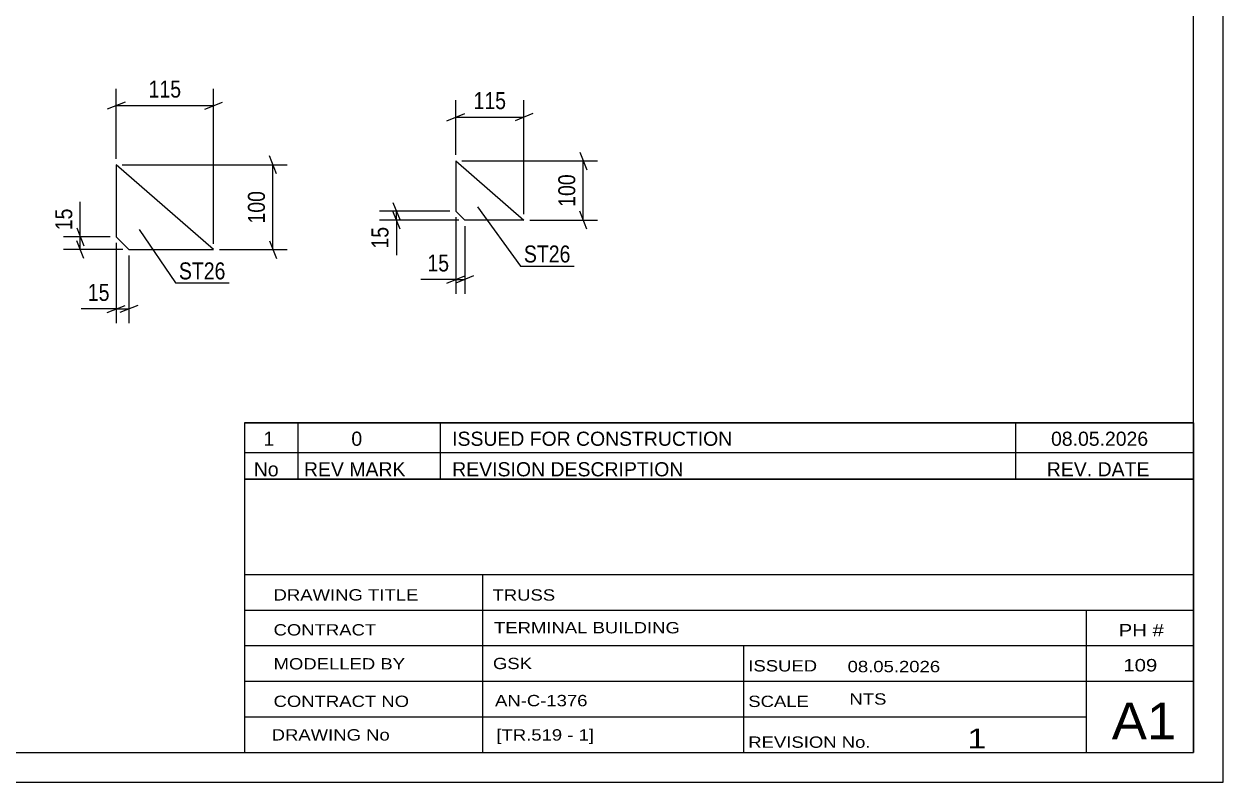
# Model space of a CAD drawing. Header units: millimetres. Extents: x 0 to 420, y 0 to 297.
# Drawn here: x 217.8 to 420, y 0 to 127.8 of the extents above; entities that cross this region are included whole.
import ezdxf

# ---------------------------------------------------------------- set-up
doc = ezdxf.new("R2010")
doc.units = ezdxf.units.MM
doc.styles.add('Arial Narrow', font='ARIALN.TTF', dxfattribs={"height": 0.2})

# ---------------------------------------------------------------- blocks, each defined once
blk = doc.blocks.new('Unknown-318464376-1115')
at = {"color": 5, "linetype": 'Continuous'}
for p, q in [((420, 0), (420, 297)), ((415, 5), (415, 292)), ((5, 5), (415, 5)), ((0, 0), (420, 0))]:
    blk.add_line(p, q, dxfattribs=at)
blk = doc.blocks.new('Part-318464376-3472 - 3456')
at = {"color": 2, "linetype": 'Continuous'}
for p, q in [((233.34, 104.08), (233.34, 91.94)), ((249.77, 89.79), (233.34, 104.08)), ((233.34, 91.94), (235.48, 89.79)), ((235.48, 89.79), (249.77, 89.79))]:
    blk.add_line(p, q, dxfattribs=at)
blk = doc.blocks.new('Part-318464376-4204 - 4188')
at = {"color": 2, "linetype": 'Continuous'}
for p, q in [((290.61, 104.75), (290.61, 96.25)), ((290.61, 104.75), (302.11, 94.75)), ((290.61, 96.25), (292.11, 94.75)), ((302.11, 94.75), (292.11, 94.75))]:
    blk.add_line(p, q, dxfattribs=at)
blk = doc.blocks.new('StraightDimension-318464376-3486 - 3456')
at = {"color": 7, "linetype": 'Continuous'}
for p, q in [((260.37, 102.58), (259.17, 105.58)), ((234.34, 104.08), (262.17, 104.08)), ((259.77, 89.79), (259.77, 104.08)), ((259.17, 91.29), (260.37, 88.29)), ((250.77, 89.79), (262.17, 89.79))]:
    blk.add_line(p, q, dxfattribs=at)
at = {"color": 0}
blk.add_wipeout([(259.02, 100.28), (254.82, 100.28), (254.82, 93.59), (259.02, 93.59)], dxfattribs=at)
at = {"color": 3, "style": 'Arial Narrow'}
blk.add_text('100', height=2.863, rotation=90.0002, dxfattribs=at).set_placement((258.42, 94.19))
blk = doc.blocks.new('StraightDimension-318464376-3508 - 3456')
at = {"color": 7, "linetype": 'Continuous'}
for p, q in [((226.68, 93.44), (227.88, 90.44)), ((232.34, 91.94), (224.43, 91.94)), ((227.88, 88.29), (226.68, 91.29)), ((227.28, 89.79), (227.28, 91.94)), ((234.48, 89.79), (224.43, 89.79))]:
    blk.add_line(p, q, dxfattribs=at)
at = {"color": 0}
blk.add_wipeout([(226.53, 97.32), (222.33, 97.32), (222.33, 92.46), (226.53, 92.46)], dxfattribs=at)
at = {"color": 7, "linetype": 'Continuous'}
blk.add_line((227.28, 91.94), (227.28, 97.84), dxfattribs=at)
blk.add_line((227.28, 91.94), (227.28, 97.84), dxfattribs=at)
at = {"color": 3, "style": 'Arial Narrow'}
blk.add_text('15', height=2.863, rotation=90.0002, dxfattribs=at).set_placement((225.93, 93.06))
blk = doc.blocks.new('StraightDimension-318464376-3498 - 3456')
at = {"color": 7, "linetype": 'Continuous'}
for p, q in [((233.34, 105.08), (233.34, 116.93)), ((249.77, 90.79), (249.77, 116.93)), ((234.84, 114.68), (231.84, 113.48)), ((233.34, 114.08), (249.77, 114.08)), ((248.27, 113.48), (251.27, 114.68))]:
    blk.add_line(p, q, dxfattribs=at)
at = {"color": 0}
blk.add_wipeout([(244.9, 114.83), (244.9, 119.03), (238.21, 119.03), (238.21, 114.83)], dxfattribs=at)
at = {"color": 3, "style": 'Arial Narrow'}
blk.add_text('115', height=2.863, dxfattribs=at).set_placement((238.81, 115.43))
blk = doc.blocks.new('StraightDimension-318464376-3474 - 3456')
at = {"color": 7, "linetype": 'Continuous'}
for p, q in [((233.34, 90.94), (233.34, 77.39)), ((235.48, 88.79), (235.48, 77.39)), ((231.84, 79.19), (234.84, 80.39)), ((233.34, 79.79), (235.48, 79.79)), ((236.98, 80.39), (233.98, 79.19))]:
    blk.add_line(p, q, dxfattribs=at)
at = {"color": 0}
blk.add_wipeout([(232.81, 80.54), (232.81, 84.74), (227.96, 84.74), (227.96, 80.54)], dxfattribs=at)
at = {"color": 7, "linetype": 'Continuous'}
blk.add_line((233.34, 79.79), (227.43, 79.79), dxfattribs=at)
blk.add_line((233.34, 79.79), (227.43, 79.79), dxfattribs=at)
at = {"color": 3, "style": 'Arial Narrow'}
blk.add_text('15', height=2.863, dxfattribs=at).set_placement((228.56, 81.14))
blk = doc.blocks.new('StraightDimension-318464376-4226 - 4188')
at = {"color": 7, "linetype": 'Continuous'}
for p, q in [((290.61, 105.75), (290.61, 114.98)), ((302.11, 95.75), (302.11, 114.98)), ((289.11, 111.53), (292.11, 112.73)), ((290.61, 112.13), (302.11, 112.13)), ((303.61, 112.73), (300.61, 111.53))]:
    blk.add_line(p, q, dxfattribs=at)
at = {"color": 0}
blk.add_wipeout([(299.7, 112.88), (299.7, 117.08), (293.01, 117.08), (293.01, 112.88)], dxfattribs=at)
at = {"color": 3, "style": 'Arial Narrow'}
blk.add_text('115', height=2.863, dxfattribs=at).set_placement((293.61, 113.48))
blk = doc.blocks.new('StraightDimension-318464376-4206 - 4188')
at = {"color": 7, "linetype": 'Continuous'}
for p, q in [((311.51, 106.25), (312.71, 103.25)), ((291.61, 104.75), (314.51, 104.75)), ((312.11, 94.75), (312.11, 104.75)), ((312.71, 93.25), (311.51, 96.25)), ((303.11, 94.75), (314.51, 94.75))]:
    blk.add_line(p, q, dxfattribs=at)
at = {"color": 0}
blk.add_wipeout([(311.36, 103.09), (307.16, 103.09), (307.16, 96.41), (311.36, 96.41)], dxfattribs=at)
at = {"color": 3, "style": 'Arial Narrow'}
blk.add_text('100', height=2.863, rotation=90.0002, dxfattribs=at).set_placement((310.76, 97.01))
blk = doc.blocks.new('StraightDimension-318464376-4215 - 4188')
at = {"color": 7, "linetype": 'Continuous'}
for p, q in [((280.01, 97.75), (281.21, 94.75)), ((289.61, 96.25), (277.76, 96.25)), ((281.21, 93.25), (280.01, 96.25)), ((280.61, 94.75), (280.61, 96.25)), ((291.11, 94.75), (277.76, 94.75))]:
    blk.add_line(p, q, dxfattribs=at)
at = {"color": 0}
blk.add_wipeout([(279.86, 94.23), (275.66, 94.23), (275.66, 89.37), (279.86, 89.37)], dxfattribs=at)
at = {"color": 7, "linetype": 'Continuous'}
blk.add_line((280.61, 94.75), (280.61, 88.84), dxfattribs=at)
blk.add_line((280.61, 94.75), (280.61, 88.84), dxfattribs=at)
at = {"color": 3, "style": 'Arial Narrow'}
blk.add_text('15', height=2.863, rotation=90.0002, dxfattribs=at).set_placement((279.26, 89.97))
blk = doc.blocks.new('StraightDimension-318464376-4233 - 4188')
at = {"color": 7, "linetype": 'Continuous'}
for p, q in [((290.61, 95.25), (290.61, 82.35)), ((292.11, 93.75), (292.11, 82.35)), ((289.11, 84.15), (292.11, 85.35)), ((293.61, 85.35), (290.61, 84.15)), ((290.61, 84.75), (292.11, 84.75))]:
    blk.add_line(p, q, dxfattribs=at)
at = {"color": 0}
blk.add_wipeout([(290.08, 85.5), (290.08, 89.7), (285.23, 89.7), (285.23, 85.5)], dxfattribs=at)
at = {"color": 7, "linetype": 'Continuous'}
blk.add_line((290.61, 84.75), (284.7, 84.75), dxfattribs=at)
blk.add_line((290.61, 84.75), (284.7, 84.75), dxfattribs=at)
at = {"color": 3, "style": 'Arial Narrow'}
blk.add_text('15', height=2.863, dxfattribs=at).set_placement((285.83, 86.1))
blk = doc.blocks.new('Unknown-318464376-5910')
at = {"color": 7, "linetype": 'Continuous'}
for p, q in [((255, 60.55), (415, 60.55)), ((415, 60.55), (255, 60.55)), ((255, 60.55), (255, 55.55)), ((264, 60.55), (264, 55.55)), ((288, 60.55), (288, 55.55)), ((385, 60.55), (385, 55.55)), ((415, 60.55), (415, 55.55)), ((255, 55.55), (415, 55.55)), ((255, 55.55), (255, 51.05)), ((255, 55.55), (415, 55.55)), ((264, 55.55), (264, 51.05)), ((288, 55.55), (288, 51.05)), ((385, 55.55), (385, 51.05)), ((415, 55.55), (415, 51.05)), ((415, 51.05), (255, 51.05))]:
    blk.add_line(p, q, dxfattribs=at)
at = {"color": 7, "linetype": 'Continuous', "style": 'Arial Narrow'}
for s, height, width, p in [('1', 2.39, 1.196471, (258.16, 56.7)), ('0', 2.39, 1.196471, (273, 56.7)), ('ISSUED FOR CONSTRUCTION', 2.3861, 1.196471, (290, 56.7)), ('08.05.2026', 2.386, 1.196471, (391, 56.7)), ('No', 2.386, 1.2, (256.54, 51.55)), ('REV MARK', 2.386, 1.2, (265, 51.55)), ('REVISION DESCRIPTION', 2.3861, 1.2, (290, 51.55)), ('REV. DATE', 2.386, 1.2, (390.28, 51.55))]:
    blk.add_text(s, height=height, dxfattribs=dict(at, width=width)).set_placement(p)
blk = doc.blocks.new('Unknown-318464376-5909')
at = {"color": 7, "linetype": 'Continuous'}
for p, q in [((255, 51.05), (255, 5)), ((255, 51.05), (415, 51.05)), ((415, 51), (415, 5)), ((255, 35), (415, 35)), ((295.14, 35), (295.14, 5)), ((255, 29), (415, 29)), ((397, 5.05), (397, 29.05)), ((255, 23), (415, 23)), ((339.14, 23), (339.14, 5)), ((255, 17), (415, 17)), ((255, 11), (397, 11)), ((255, 5), (415, 5))]:
    blk.add_line(p, q, dxfattribs=at)
at = {"color": 7, "style": 'Arial Narrow'}
for s, height, width, p in [('DRAWING TITLE', 1.9089, 1.425378, (259.88, 30.61)), ('TRUSS', 1.909, 1.425378, (296.81, 30.59)), ('CONTRACT', 1.909, 1.425378, (259.88, 24.71)), ('TERMINAL BUILDING', 1.9089, 1.425378, (297.06, 25.07)), ('MODELLED BY', 1.9089, 1.425378, (259.88, 18.98)), ('GSK', 1.909, 1.425378, (296.88, 19.04)), ('ISSUED', 1.909, 1.425378, (339.94, 18.64)), ('08.05.2026', 1.909, 1.425378, (356.69, 18.52)), ('CONTRACT NO', 1.9089, 1.425378, (259.88, 12.66)), ('AN-C-1376', 1.909, 1.425378, (297.23, 12.78)), ('SCALE', 1.909, 1.425378, (339.94, 12.65)), ('A1', 6.204, 1.25, (401.24, 7.2)), ('DRAWING No', 1.909, 1.425378, (259.56, 7)), ('[TR.519 - 1]', 1.9089, 1.425378, (297.46, 6.99)), ('1', 3.34, 1.5, (376.91, 5.68)), ('REVISION No.', 1.9089, 1.425378, (339.94, 5.77))]:
    blk.add_text(s, height=height, dxfattribs=dict(at, width=width)).set_placement(p)
at = {"color": 7, "linetype": 'Continuous', "style": 'Arial Narrow'}
for s, height, width, p in [('PH #', 2.1, 1.42538, (402.4, 24.55)), ('109', 2.1, 1.42538, (403.19, 18.65)), ('NTS', 1.909, 1.425378, (357, 13.05))]:
    blk.add_text(s, height=height, dxfattribs=dict(at, width=width)).set_placement(p)
blk = doc.blocks.new('Mark-318464376-3468 - 3456')
at = {"color": 0}
blk.add_wipeout([(251.78, 84.77), (251.78, 87.77), (243.92, 87.77), (243.92, 84.77)], dxfattribs=at)
blk.add_wipeout([(251.78, 84.77), (251.78, 87.77), (243.92, 87.77), (243.92, 84.77)], dxfattribs=at)
at = {"color": 30, "linetype": 'Continuous'}
for p, q in [((237.2, 93.16), (243.32, 84.17)), ((243.32, 84.17), (252.38, 84.17))]:
    blk.add_line(p, q, dxfattribs=at)
at = {"color": 3, "style": 'Arial Narrow'}
blk.add_text('ST26', height=2.863, dxfattribs=at).set_placement((243.92, 84.77))
blk = doc.blocks.new('Mark-318464376-4200 - 4188')
at = {"color": 0}
blk.add_wipeout([(309.96, 87.62), (309.96, 90.62), (302.1, 90.62), (302.1, 87.62)], dxfattribs=at)
blk.add_wipeout([(309.96, 87.62), (309.96, 90.62), (302.1, 90.62), (302.1, 87.62)], dxfattribs=at)
at = {"color": 30, "linetype": 'Continuous'}
for p, q in [((294.28, 97.03), (301.5, 87.02)), ((301.5, 87.02), (310.56, 87.02))]:
    blk.add_line(p, q, dxfattribs=at)
at = {"color": 3, "style": 'Arial Narrow'}
blk.add_text('ST26', height=2.863, dxfattribs=at).set_placement((302.1, 87.62))

msp = doc.modelspace()

# ---------------------------------------------------------------- block references
for name in ['Unknown-318464376-1115', 'Part-318464376-3472 - 3456', 'Part-318464376-4204 - 4188', 'Unknown-318464376-5910', 'Unknown-318464376-5909']:
    msp.add_blockref(name, (0, 0))

# ---------------------------------------------------------------- next in the draw order: block references
for name in ['StraightDimension-318464376-4226 - 4188', 'StraightDimension-318464376-3486 - 3456']:
    msp.add_blockref(name, (0, 0))

# ---------------------------------------------------------------- next in the draw order: block references
for name in ['StraightDimension-318464376-4206 - 4188', 'StraightDimension-318464376-3508 - 3456']:
    msp.add_blockref(name, (0, 0))

# ---------------------------------------------------------------- next in the draw order: block references
for name in ['StraightDimension-318464376-3498 - 3456', 'StraightDimension-318464376-4215 - 4188']:
    msp.add_blockref(name, (0, 0))

# ---------------------------------------------------------------- next in the draw order: block references
for name in ['StraightDimension-318464376-4233 - 4188', 'StraightDimension-318464376-3474 - 3456']:
    msp.add_blockref(name, (0, 0))

# ---------------------------------------------------------------- next in the draw order: block references
for name in ['Mark-318464376-4200 - 4188', 'Mark-318464376-3468 - 3456']:
    msp.add_blockref(name, (0, 0))

doc.saveas('drawing.dxf')
